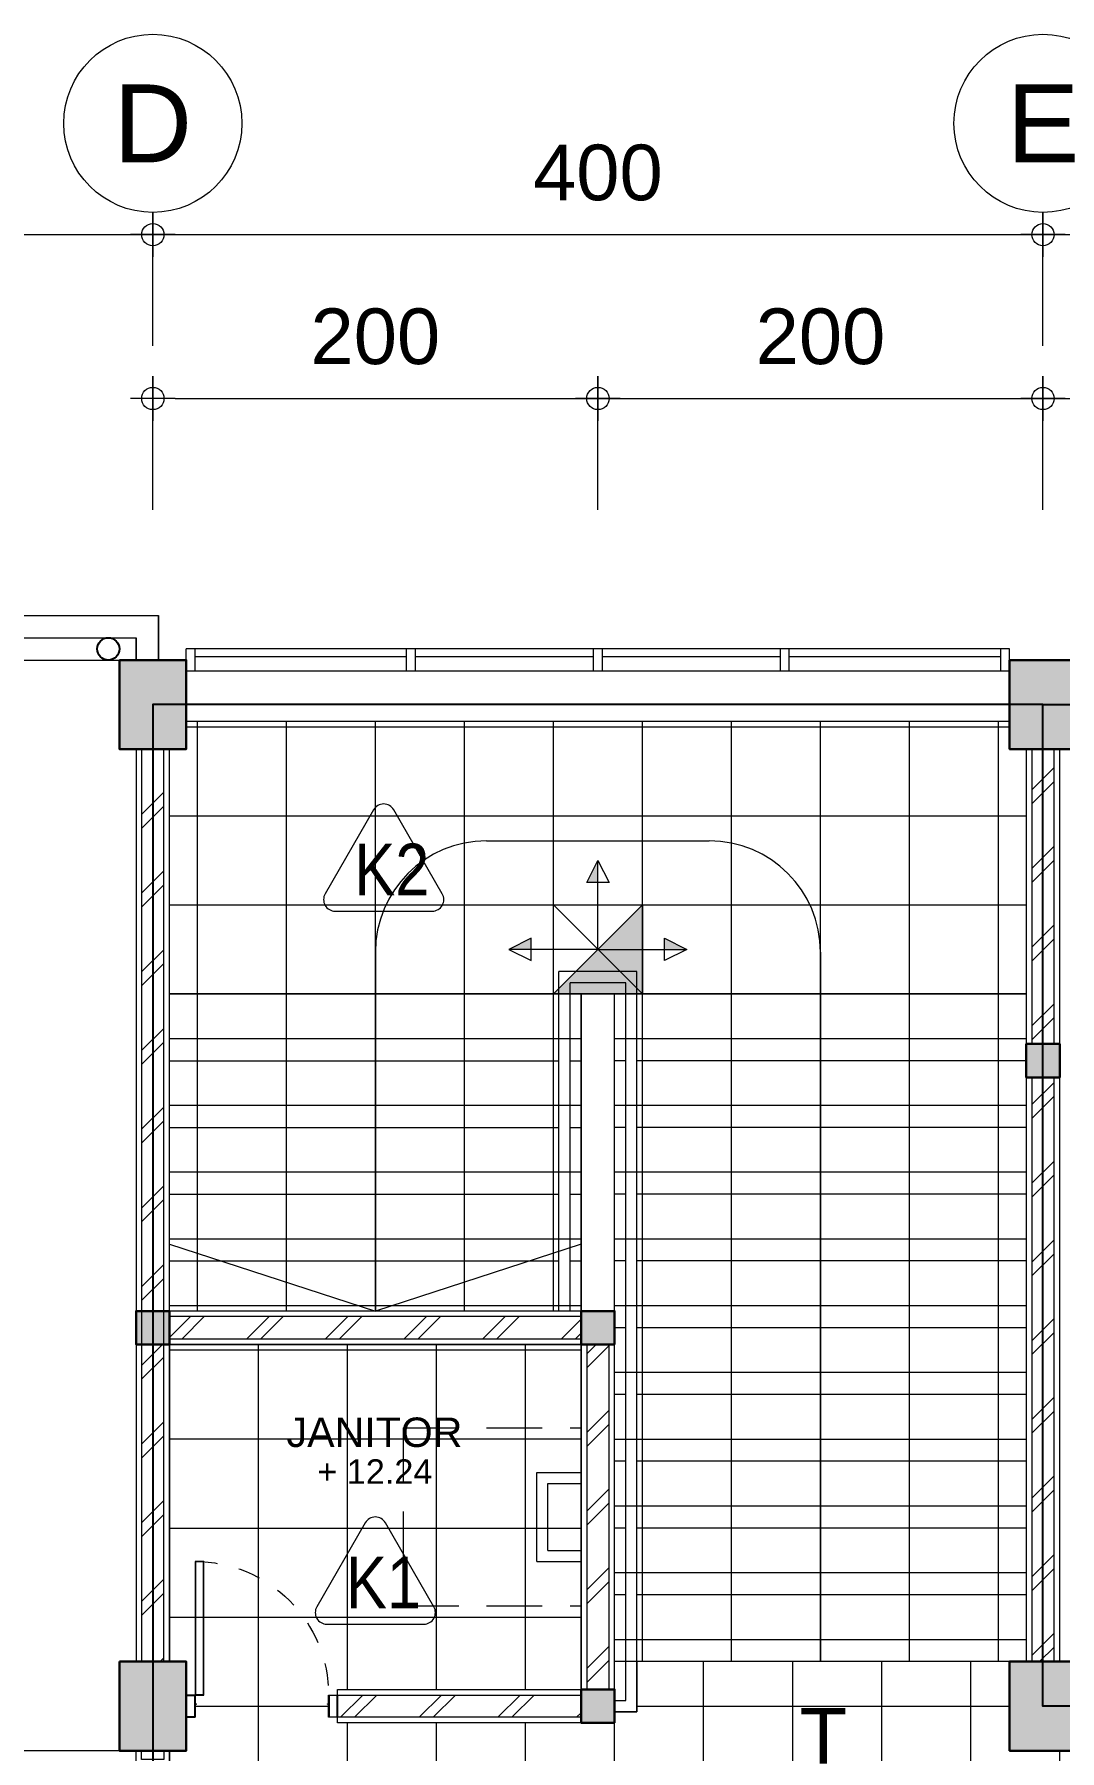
# Model space of a CAD drawing. Header units: millimetres. Extents: x -11 to 1625, y -267 to 180.
# Drawn here: x 1009.94 to 1014.55, y 106.11 to 113.82 of the extents above; entities that cross this region are included whole.
import ezdxf
from ezdxf.enums import TextEntityAlignment as Align

# ---------------------------------------------------------------- set-up
doc = ezdxf.new("R2010")
doc.units = ezdxf.units.MM
doc.linetypes.add('HIDDEN', pattern=[0.375, 0.25, -0.125])
for name, color, linetype, lineweight in [('ars', 11, 'Continuous', 5), ('dinding', 5, 'Continuous', 15), ('keramik', 73, 'Continuous', 5), ('KOLOM', 1, 'Continuous', 30), ('kus', 63, 'Continuous', 15), ('lan', 7, 'Continuous', 15), ('not', 7, 'Continuous', 20), ('SANITAIR', 4, 'Continuous', 5), ('sol kol', 8, 'Continuous', 0), ('START POINT', 8, 'Continuous', 9), ('tem', 5, 'Continuous', 20), ('TEXT KETERANGAN', 7, 'Continuous', 9), ('u', 6, 'Continuous', 20)]:
    doc.layers.add(name, color=color, linetype=linetype, lineweight=lineweight)
doc.styles.add('ISO', font='arial.ttf', dxfattribs={"width": 0.85})
doc.styles.add('S', font='SIMPLEX', dxfattribs={"width": 1.1})
doc.styles.get("Standard").update_dxf_attribs({"font": 'ARIALUNI.TTF'})
doc.dimstyles.new('SK100', dxfattribs={"dimtxt": 0.25, "dimasz": 0.1, "dimexe": 0.1, "dimexo": 0, "dimgap": 0.15, "dimtad": 1, "dimdec": 0, "dimlfac": 100, "dimzin": 12, "dimdsep": 46, "dimtxsty": 'Standard', "dimblk": 'BULAT', "dimcen": 0.1, "dimclrd": 256, "dimclre": 256, "dimclrt": 256, "dimadec": 0, "dimazin": 3, "dimtfac": 1, "dimtdec": 0, "dimtofl": 0, "dimtmove": 0, "dimatfit": 3, "dimldrblk": 'BULAT', "dimfxl": 0, "dimtolj": 1, "dimtzin": 0, "dimlwd": -1, "dimlwe": -1, "dimarcsym": 0})
pattern_1 = [(45, (2, 2.75), (-0.1767767, 0.1767767), []), (45, (2.0625, 2.75), (-0.1767767, 0.1767767), [])]
pattern_2 = [(0, (974.5761, 109.3137), (0, 0.3), [])]

# ---------------------------------------------------------------- blocks, each defined once
blk = doc.blocks.new('BULAT')
for p, q in [((0, -1), (0, 1)), ((-1, 0), (1, 0))]:
    blk.add_line(p, q)
blk.add_circle((0, 0), 0.5)
blk = doc.blocks.new('*D1141')
at = {"layer": 'Defpoints', "color": 0, "ltscale": 0.15}
for p in [(1010.4736, 112.9248), (1007.4736, 112.4248), (1010.4736, 112.4248)]:
    blk.add_point(p, dxfattribs=at)
at = {"layer": 'u', "ltscale": 0.15}
for p, q in [((1007.4736, 112.4248), (1007.4736, 113.0248)), ((1010.4736, 112.4248), (1010.4736, 113.0248)), ((1007.5736, 112.9248), (1010.3736, 112.9248))]:
    blk.add_line(p, q, dxfattribs=at)
at = {"layer": 'u', "ltscale": 0.15, "xscale": 0.1, "yscale": 0.1, "zscale": 0.1, "rotation": 180}
blk.add_blockref('BULAT', (1007.4736, 112.9248), dxfattribs=at)
at = {"layer": 'u', "ltscale": 0.15, "xscale": 0.1, "yscale": 0.1, "zscale": 0.1}
blk.add_blockref('BULAT', (1010.4736, 112.9248), dxfattribs=at)
at = {"layer": 'u', "ltscale": 0.15, "insert": (1008.9736, 113.2025), "char_height": 0.25, "attachment_point": 5}
blk.add_mtext('\\A1;300', dxfattribs=at)
blk = doc.blocks.new('*D1142')
at = {"layer": 'Defpoints', "color": 0, "ltscale": 0.15}
for p in [(1018.4736, 112.9248), (1014.4736, 112.4248), (1018.4736, 112.4248)]:
    blk.add_point(p, dxfattribs=at)
at = {"layer": 'u', "ltscale": 0.15}
for p, q in [((1014.4736, 112.4248), (1014.4736, 113.0248)), ((1018.4736, 112.4248), (1018.4736, 113.0248)), ((1014.5736, 112.9248), (1018.3736, 112.9248))]:
    blk.add_line(p, q, dxfattribs=at)
at = {"layer": 'u', "ltscale": 0.15, "xscale": 0.1, "yscale": 0.1, "zscale": 0.1, "rotation": 180}
blk.add_blockref('BULAT', (1014.4736, 112.9248), dxfattribs=at)
at = {"layer": 'u', "ltscale": 0.15, "xscale": 0.1, "yscale": 0.1, "zscale": 0.1}
blk.add_blockref('BULAT', (1018.4736, 112.9248), dxfattribs=at)
at = {"layer": 'u', "ltscale": 0.15, "insert": (1016.4736, 113.2025), "char_height": 0.25, "attachment_point": 5}
blk.add_mtext('\\A1;400', dxfattribs=at)
blk = doc.blocks.new('*D1144')
at = {"layer": 'Defpoints', "color": 0, "ltscale": 0.15}
for p in [(1014.4736, 112.9248), (1010.4736, 112.4248), (1014.4736, 112.4248)]:
    blk.add_point(p, dxfattribs=at)
at = {"layer": 'u', "ltscale": 0.15}
for p, q in [((1010.4736, 112.4248), (1010.4736, 113.0248)), ((1014.4736, 112.4248), (1014.4736, 113.0248)), ((1010.5736, 112.9248), (1014.3736, 112.9248))]:
    blk.add_line(p, q, dxfattribs=at)
at = {"layer": 'u', "ltscale": 0.15, "xscale": 0.1, "yscale": 0.1, "zscale": 0.1, "rotation": 180}
blk.add_blockref('BULAT', (1010.4736, 112.9248), dxfattribs=at)
at = {"layer": 'u', "ltscale": 0.15, "xscale": 0.1, "yscale": 0.1, "zscale": 0.1}
blk.add_blockref('BULAT', (1014.4736, 112.9248), dxfattribs=at)
at = {"layer": 'u', "ltscale": 0.15, "insert": (1012.4736, 113.2025), "char_height": 0.25, "attachment_point": 5}
blk.add_mtext('\\A1;400', dxfattribs=at)
blk = doc.blocks.new('NAV')
blk.add_circle((0, -0.4), 0.4)
at = {"style": 'S', "width": 0.75, "flags": 4}
blk.add_attdef('AV', text='', height=0.3, dxfattribs=at).set_placement((0, -0.4), align=Align.MIDDLE)
blk = doc.blocks.new('*D1168')
at = {"layer": 'Defpoints', "color": 0, "ltscale": 0.15}
for p in [(1015.4736, 112.1887), (1014.4736, 111.6887), (1015.4736, 111.6887)]:
    blk.add_point(p, dxfattribs=at)
at = {"layer": 'u', "ltscale": 0.15}
for p, q in [((1014.4736, 111.6887), (1014.4736, 112.2887)), ((1015.4736, 111.6887), (1015.4736, 112.2887)), ((1014.5736, 112.1887), (1015.3736, 112.1887))]:
    blk.add_line(p, q, dxfattribs=at)
at = {"layer": 'u', "ltscale": 0.15, "xscale": 0.1, "yscale": 0.1, "zscale": 0.1, "rotation": 180}
blk.add_blockref('BULAT', (1014.4736, 112.1887), dxfattribs=at)
at = {"layer": 'u', "ltscale": 0.15, "xscale": 0.1, "yscale": 0.1, "zscale": 0.1}
blk.add_blockref('BULAT', (1015.4736, 112.1887), dxfattribs=at)
at = {"layer": 'u', "ltscale": 0.15, "insert": (1014.9736, 112.4664), "char_height": 0.25, "attachment_point": 5}
blk.add_mtext('\\A1;100', dxfattribs=at)
blk = doc.blocks.new('*D1180')
at = {"layer": 'Defpoints', "color": 0, "ltscale": 0.15}
for p in [(1014.4736, 112.1887), (1012.4736, 111.6887), (1014.4736, 111.6887)]:
    blk.add_point(p, dxfattribs=at)
at = {"layer": 'u', "ltscale": 0.15}
for p, q in [((1012.4736, 111.6887), (1012.4736, 112.2887)), ((1014.4736, 111.6887), (1014.4736, 112.2887)), ((1012.5736, 112.1887), (1014.3736, 112.1887))]:
    blk.add_line(p, q, dxfattribs=at)
at = {"layer": 'u', "ltscale": 0.15, "xscale": 0.1, "yscale": 0.1, "zscale": 0.1, "rotation": 180}
blk.add_blockref('BULAT', (1012.4736, 112.1887), dxfattribs=at)
at = {"layer": 'u', "ltscale": 0.15, "xscale": 0.1, "yscale": 0.1, "zscale": 0.1}
blk.add_blockref('BULAT', (1014.4736, 112.1887), dxfattribs=at)
at = {"layer": 'u', "ltscale": 0.15, "insert": (1013.4736, 112.4664), "char_height": 0.25, "attachment_point": 5}
blk.add_mtext('\\A1;200', dxfattribs=at)
blk = doc.blocks.new('*D1181')
at = {"layer": 'Defpoints', "color": 0, "ltscale": 0.15}
for p in [(1012.4736, 112.1887), (1010.4736, 111.6887), (1012.4736, 111.6887)]:
    blk.add_point(p, dxfattribs=at)
at = {"layer": 'u', "ltscale": 0.15}
for p, q in [((1010.4736, 111.6887), (1010.4736, 112.2887)), ((1012.4736, 111.6887), (1012.4736, 112.2887)), ((1010.5736, 112.1887), (1012.3736, 112.1887))]:
    blk.add_line(p, q, dxfattribs=at)
at = {"layer": 'u', "ltscale": 0.15, "xscale": 0.1, "yscale": 0.1, "zscale": 0.1, "rotation": 180}
blk.add_blockref('BULAT', (1010.4736, 112.1887), dxfattribs=at)
at = {"layer": 'u', "ltscale": 0.15, "xscale": 0.1, "yscale": 0.1, "zscale": 0.1}
blk.add_blockref('BULAT', (1012.4736, 112.1887), dxfattribs=at)
at = {"layer": 'u', "ltscale": 0.15, "insert": (1011.4736, 112.4664), "char_height": 0.25, "attachment_point": 5}
blk.add_mtext('\\A1;200', dxfattribs=at)
blk = doc.blocks.new('K1')
at = {"layer": 'KOLOM'}
blk.add_lwpolyline([(0.2, 0.15), (-0.2, 0.15), (-0.2, -0.15), (0.2, -0.15), (0.2, 0.15)], dxfattribs=at)
blk = doc.blocks.new('KP')
at = {"layer": 'KOLOM'}
blk.add_lwpolyline([(0.075, -0.075), (-0.075, -0.075), (-0.075, 0.075), (0.075, 0.075), (0.075, -0.075)], dxfattribs=at)
blk = doc.blocks.new('P 60')
at = {"linetype": 'HIDDEN', "ltscale": 0.3}
blk.add_lwpolyline([(-0.64, 0.1, -0.414214), (-0.04, 0.7, -1.303225)], format="xyb", dxfattribs=at)
for points in [[(-0.04, 0.7), (-0.04, 0.1), (-0.08, 0.1), (-0.08, 0.7)], [(-0.042, 0.698), (-0.042, 0.102), (-0.078, 0.102), (-0.078, 0.698)], [(-0.6351, 0.06), (-0.64, 0.06), (-0.64, 0.0615), (-0.64, 0.1), (-0.68, 0.1), (-0.68, 0), (-0.64, 0), (-0.64, 0.0565), (-0.6351, 0.0583)], [(-0.642, 0.002), (-0.678, 0.002), (-0.678, 0.098), (-0.642, 0.098)], [(-0.0449, 0.06), (-0.04, 0.06), (-0.04, 0.0615), (-0.04, 0.1), (0, 0.1), (0, 0), (-0.04, 0), (-0.04, 0.0565), (-0.0449, 0.0583)], [(-0.038, 0.002), (-0.002, 0.002), (-0.002, 0.098), (-0.038, 0.098)]]:
    blk.add_lwpolyline(points, close=True)
blk = doc.blocks.new('D4')
at = {"layer": 'ars'}
h = blk.add_hatch(dxfattribs=at)
h.set_pattern_fill('TEMBOK', color=256, scale=0.25)
h.set_pattern_definition(pattern_1)
h.paths.add_polyline_path([(-1.95, 9.65), (-1.95, 13.75), (-2.05, 13.75), (-2.05, 9.65)])
h = blk.add_hatch(dxfattribs=at)
h.set_pattern_fill('TEMBOK', color=256, scale=0.25)
h.set_pattern_definition(pattern_1)
h.paths.add_polyline_path([(2.05, 12.425), (2.05, 13.75), (1.95, 13.75), (1.95, 12.425)])
h = blk.add_hatch(dxfattribs=at)
h.set_pattern_fill('TEMBOK', color=256, scale=0.25)
h.set_pattern_definition(pattern_1)
h.paths.add_polyline_path([(1.95, 12.275), (1.95, 9.65), (2.05, 9.65), (2.05, 12.275)])
h = blk.add_hatch(dxfattribs=at)
h.set_pattern_fill('TEMBOK', color=256, scale=0.25)
h.set_pattern_definition(pattern_1)
h.paths.add_polyline_path([(-0.075, 11.2), (-1.925, 11.2), (-1.925, 11.1), (-0.075, 11.1)])
h = blk.add_hatch(dxfattribs=at)
h.set_pattern_fill('TEMBOK', color=256, scale=0.25)
h.set_pattern_definition([(45, (1.825, 2.75), (-0.176777, 0.176777), []), (45, (1.8875, 2.75), (-0.176777, 0.176777), [])])
h.paths.add_polyline_path([(0.05, 9.525), (0.05, 11.075), (-0.05, 11.075), (-0.05, 9.525)])
h = blk.add_hatch(dxfattribs=at)
h.set_pattern_fill('TEMBOK', color=256, scale=0.25)
h.set_pattern_definition(pattern_1)
h.paths.add_polyline_path([(-0.075, 9.4), (-1.17, 9.4), (-1.17, 9.5), (-0.075, 9.5)])
at = {"layer": 'sol kol'}
for points in [[(-2.15, 14.15), (-2.15, 13.75), (-1.85, 13.75), (-1.85, 14.15)], [(1.85, 14.15), (1.85, 13.75), (2.15, 13.75), (2.15, 14.15)], [(1.925, 12.425), (2.075, 12.425), (2.075, 12.275), (1.925, 12.275)], [(-1.925, 11.075), (-2.075, 11.075), (-2.075, 11.225), (-1.925, 11.225)], [(0.075, 11.075), (-0.075, 11.075), (-0.075, 11.225), (0.075, 11.225)], [(-2.15, 9.65), (-2.15, 9.25), (-1.85, 9.25), (-1.85, 9.65)], [(1.85, 9.65), (1.85, 9.25), (2.15, 9.25), (2.15, 9.65)], [(0.075, 9.375), (-0.075, 9.375), (-0.075, 9.525), (0.075, 9.525)]]:
    blk.add_hatch(color=256, dxfattribs=at).paths.add_polyline_path(points)
blk.add_circle((-2.2, 14.2), 0.05)
blk.add_circle((-2.2, 14.2), 0.05)
at = {"layer": 'ars'}
for p, q in [((0.175, 12.75), (-0.175, 12.75)), ((-0.175, 11.225), (-0.175, 12.75)), ((0.175, 9.425), (0.175, 12.75)), ((0.125, 12.7), (-0.125, 12.7)), ((-0.125, 11.225), (-0.125, 12.7)), ((0.125, 9.475), (0.125, 12.7)), ((0.075, 9.475), (0.125, 9.475)), ((0.075, 9.425), (0.175, 9.425))]:
    blk.add_line(p, q, dxfattribs=at)
for points in [[(-1.95, 9.65), (-1.95, 13.75), (-2.05, 13.75), (-2.05, 9.65)], [(2.05, 12.425), (2.05, 13.75), (1.95, 13.75), (1.95, 12.425)], [(1.95, 12.275), (1.95, 9.65), (2.05, 9.65), (2.05, 12.275)], [(-0.075, 11.2), (-1.925, 11.2), (-1.925, 11.1), (-0.075, 11.1)], [(0.05, 9.525), (0.05, 11.075), (-0.05, 11.075), (-0.05, 9.525)], [(-0.075, 9.4), (-1.17, 9.4), (-1.17, 9.5), (-0.075, 9.5)]]:
    blk.add_lwpolyline(points, close=True, dxfattribs=at)
at = {"layer": 'Defpoints'}
blk.add_lwpolyline([(2, 9.45), (2, 13.95), (-2, 13.95), (-2, 7.45), (9, 7.45), (9, 9.45), (2, 9.45)], dxfattribs=at)
blk.add_lwpolyline([(2, 13.95), (6, 13.95), (6, 9.45), (2, 9.45)], close=True, dxfattribs=at)
at = {"layer": 'dinding'}
for p, q in [((-11.4, 14.35), (-1.975, 14.35)), ((-1.975, 14.35), (-1.975, 14.15)), ((-1.975, 14.15), (-1.975, 14.35)), ((-11.3, 14.25), (-2.075, 14.25)), ((-2.075, 14.25), (-2.075, 14.15)), ((-2.075, 14.15), (-2.075, 14.25))]:
    blk.add_line(p, q, dxfattribs=at)
for points in [[(-1.925, 9.65), (-1.925, 13.75), (-2.075, 13.75), (-2.075, 9.65)], [(2.075, 12.425), (2.075, 13.75), (1.925, 13.75), (1.925, 12.425)], [(1.925, 12.275), (1.925, 9.65), (2.075, 9.65), (2.075, 12.275)], [(-0.075, 11.225), (-1.925, 11.225), (-1.925, 11.075), (-0.075, 11.075)], [(0.075, 9.525), (0.075, 11.075), (-0.075, 11.075), (-0.075, 9.525)], [(-0.075, 9.375), (-1.17, 9.375), (-1.17, 9.525), (-0.075, 9.525)]]:
    blk.add_lwpolyline(points, close=True, dxfattribs=at)
at = {"layer": 'kus'}
for p, q in [((1.85, 14.2), (-1.85, 14.2)), ((-1.85, 14.1), (-1.85, 14.2)), ((-1.81, 14.1), (-1.81, 14.2)), ((-0.86, 14.1), (-0.86, 14.2)), ((-0.82, 14.1), (-0.82, 14.2)), ((-0.02, 14.1), (-0.02, 14.2)), ((0.02, 14.1), (0.02, 14.2)), ((0.82, 14.1), (0.82, 14.2)), ((0.86, 14.1), (0.86, 14.2)), ((1.81, 14.1), (1.81, 14.2)), ((1.85, 14.1), (1.85, 14.2)), ((-0.86, 14.165), (-1.81, 14.165)), ((-0.02, 14.165), (-0.82, 14.165)), ((0.82, 14.165), (0.02, 14.165)), ((1.81, 14.165), (0.86, 14.165)), ((1.85, 14.1), (-1.85, 14.1))]:
    blk.add_line(p, q, dxfattribs=at)
blk.add_lwpolyline([(-2.05, 9.21), (-2.05, 9.25), (-1.95, 9.25), (-1.95, 9.21)], close=True, dxfattribs=at)
at = {"layer": 'lan'}
for p, q in [((-1.85, 13.875), (1.85, 13.875)), ((-0.5, 13.3375), (0.5, 13.3375)), ((-1, 12.8375), (-1, 11.225)), ((1, 12.8375), (1, 9.65)), ((-1.925, 12.65), (-0.175, 12.65)), ((-0.125, 12.65), (-0.075, 12.65)), ((0.075, 12.65), (-0.075, 12.65)), ((-0.075, 11.225), (-0.075, 12.65)), ((0.125, 12.65), (0.075, 12.65)), ((0.075, 11.225), (0.075, 12.65)), ((1.925, 12.65), (0.175, 12.65)), ((-1.925, 12.35), (-0.175, 12.35)), ((-0.125, 12.35), (-0.075, 12.35)), ((0.125, 12.35), (0.075, 12.35)), ((1.925, 12.35), (0.175, 12.35)), ((-1.925, 12.05), (-0.175, 12.05)), ((-0.125, 12.05), (-0.075, 12.05)), ((0.125, 12.05), (0.075, 12.05)), ((1.925, 12.05), (0.175, 12.05)), ((-1.925, 11.75), (-0.175, 11.75)), ((-0.125, 11.75), (-0.075, 11.75)), ((0.125, 11.75), (0.075, 11.75)), ((1.925, 11.75), (0.175, 11.75)), ((-1.925, 11.525), (-1, 11.225)), ((-0.075, 11.525), (-1, 11.225)), ((-1.925, 11.45), (-0.175, 11.45)), ((-0.125, 11.45), (-0.075, 11.45)), ((0.125, 11.45), (0.075, 11.45)), ((1.925, 11.45), (0.175, 11.45)), ((0.125, 11.15), (0.075, 11.15)), ((1.925, 11.15), (0.175, 11.15)), ((0.125, 10.85), (0.075, 10.85)), ((1.925, 10.85), (0.175, 10.85)), ((-0.275, 10.1), (-0.275, 10.5)), ((-0.275, 10.5), (-0.075, 10.5)), ((0.125, 10.55), (0.075, 10.55)), ((1.925, 10.55), (0.175, 10.55)), ((-0.225, 10.15), (-0.225, 10.45)), ((-0.225, 10.45), (-0.075, 10.45)), ((0.125, 10.25), (0.075, 10.25)), ((1.925, 10.25), (0.175, 10.25)), ((-0.225, 10.15), (-0.075, 10.15)), ((-0.275, 10.1), (-0.075, 10.1)), ((0.125, 9.95), (0.075, 9.95)), ((1.925, 9.95), (0.175, 9.95)), ((0.125, 9.65), (0.075, 9.65)), ((1.85, 9.65), (0.175, 9.65)), ((-2.15, 9.25), (-2.875, 9.25))]:
    blk.add_line(p, q, dxfattribs=at)
at = {"layer": 'lan', "linetype": 'HIDDEN'}
for p, q in [((-0.875, 10.7), (-0.075, 10.7)), ((-0.875, 10.7), (-0.875, 9.9)), ((-0.875, 9.9), (-0.075, 9.9))]:
    blk.add_line(p, q, dxfattribs=at)
at = {"layer": 'lan'}
blk.add_lwpolyline([(-2.075, 7.65), (-2.075, 9.25), (-1.925, 9.25), (-1.925, 7.65)], close=True, dxfattribs=at)
for centre, start, end in [((-0.5, 12.8375), 90, 180), ((0.5, 12.8375), 0, 90)]:
    blk.add_arc(centre, 0.5, start, end, dxfattribs=at)
at = {"layer": 'SANITAIR'}
blk.add_line((-11.2, 14.15), (-2.15, 14.15), dxfattribs=at)
at = {"layer": 'tem'}
blk.add_line((-0.075, 10.7), (-0.075, 9.9), dxfattribs=at)
at = {"layer": 'KOLOM'}
for name, p, rotation in [('K1', (-2, 13.95), 90), ('K1', (2, 13.95), 90), ('KP', (2, 12.35), 180), ('K1', (-2, 9.45), 90), ('K1', (2, 9.45), 90)]:
    blk.add_blockref(name, p, dxfattribs=dict(at, rotation=rotation))
for p in [(-2, 11.15), (0, 11.15), (0, 9.45)]:
    blk.add_blockref('KP', p, dxfattribs=at)
at = {"layer": 'kus', "xscale": -1}
blk.add_blockref('P 60', (-1.85, 9.4), dxfattribs=at)
blk = doc.blocks.new('STARTGO')
at = {"layer": 'START POINT'}
for points in [[(282.6751, 121.4555), (282.7251, 121.4555), (282.7251, 121.5555)], [(282.4251, 121.2055), (282.4251, 121.1555), (282.3251, 121.1555)], [(283.0251, 121.2055), (283.0251, 121.1555), (283.1251, 121.1555)]]:
    blk.add_hatch(color=256, dxfattribs=at).paths.add_polyline_path(points)
h = blk.add_hatch(color=256, dxfattribs=at)
h.paths.add_polyline_path([(282.9251, 120.9555), (282.7251, 121.1555), (282.5251, 120.9555)])
h.paths.add_polyline_path([(282.9251, 121.3555), (282.7251, 121.1555), (282.9251, 120.9555)])
for p, q in [((282.7251, 121.1555), (282.7251, 121.5555)), ((282.9251, 120.9555), (282.5251, 121.3555)), ((282.5251, 120.9555), (282.9251, 121.3555)), ((282.7251, 121.1555), (282.3251, 121.1555)), ((282.7251, 121.1555), (283.1251, 121.1555))]:
    blk.add_line(p, q, dxfattribs=at)
for points in [[(282.7751, 121.4555), (282.6751, 121.4555), (282.7251, 121.5555), (282.7751, 121.4555)], [(282.4251, 121.1055), (282.4251, 121.2055), (282.3251, 121.1555), (282.4251, 121.1055)], [(283.0251, 121.1055), (283.0251, 121.2055), (283.1251, 121.1555), (283.0251, 121.1055)]]:
    blk.add_lwpolyline(points, dxfattribs=at)
blk.add_lwpolyline([(282.9251, 120.9555), (282.5251, 120.9555), (282.5251, 121.3555), (282.9251, 121.3555)], close=True, dxfattribs=at)
blk = doc.blocks.new('NOTASI RUANG')
at = {"layer": 'not'}
for height, p in [(0.26, (-0.011, 0.3)), (0.175, (-0.009, -0.017))]:
    blk.add_attdef('RUANG', text='', height=height, dxfattribs=at).set_placement(p, align=Align.MIDDLE_CENTER)
blk = doc.blocks.new('KR1')
at = {"layer": 'TEXT KETERANGAN', "color": 2}
blk.add_lwpolyline([(-0.087, 0.873), (-0.504, 0.15, 0.57735), (-0.418, 0), (0.418, 0, 0.57735), (0.504, 0.15), (0.087, 0.873, 0.57735)], format="xyb", close=True, dxfattribs=at)
at = {"layer": 'TEXT KETERANGAN', "color": 6, "style": 'ISO', "width": 0.85}
blk.add_text('K1', height=0.444, dxfattribs=at).set_placement((-0.252, 0.137))
blk = doc.blocks.new('KR2')
at = {"layer": 'TEXT KETERANGAN', "color": 2}
blk.add_lwpolyline([(-0.087, 0.873), (-0.504, 0.15, 0.57735), (-0.418, 0), (0.418, 0, 0.57735), (0.504, 0.15), (0.087, 0.873, 0.57735)], format="xyb", close=True, dxfattribs=at)
at = {"layer": 'TEXT KETERANGAN', "color": 6, "style": 'ISO', "width": 0.85}
blk.add_text('K2', height=0.444, dxfattribs=at).set_placement((-0.252, 0.137))

msp = doc.modelspace()

# ---------------------------------------------------------------- hatches: boundary and pattern name
at = {"layer": 'keramik'}
h = msp.add_hatch(dxfattribs=at)
h.set_pattern_fill('_USER', color=256, scale=0.4, style=0, double=1, pattern_type=0)
h.set_pattern_definition([(0, (1010.94856, 105.1137), (0, 0.4), []), (90, (1010.94856, 105.1137), (-0.4, 2e-17), [])])
h.paths.add_polyline_path([(1010.6235618, 106.1136919), (1010.5485618, 106.1136919), (1010.5485618, 104.5136919), (1010.6235618, 104.5136919), (1010.6235618, 104.3636919), (1010.6635618, 104.3636919), (1010.6635618, 104.307198), (1010.6684501, 104.3054392), (1010.6684501, 104.3036919), (1010.6635618, 104.3036919), (1010.6635618, 104.2636919), (1010.6235618, 104.2636919), (1010.6235618, 104.1136919), (1010.5485618, 104.1136919), (1010.5485618, 100.0136919), (1010.6235618, 100.0136919), (1010.6235618, 99.8886919), (1014.3235618, 99.8886919), (1014.3235618, 100.0136919), (1014.6235618, 100.0136919), (1014.6235618, 99.8886919), (1016.4235618, 99.8886919), (1016.4235618, 103.8636919), (1014.9235618, 103.8636919), (1014.9235618, 104.2636919), (1014.6235618, 104.2636919), (1014.6235618, 104.1136919), (1014.3235618, 104.1136919), (1014.3235618, 104.2636919), (1011.3635618, 104.2636919), (1011.3635618, 104.3036919), (1011.3586735, 104.3036919), (1011.3586735, 104.3054392), (1011.3635618, 104.307198), (1011.3635618, 104.3636919), (1014.3235618, 104.3636919), (1014.3235618, 104.5136919), (1014.6235618, 104.5136919), (1014.6235618, 104.3636919), (1018.3235618, 104.3636919), (1018.3235618, 104.5136919), (1018.6235618, 104.5136919), (1018.6235618, 104.3636919), (1018.6635618, 104.3636919), (1018.6635618, 104.307198), (1018.6684501, 104.3054392), (1018.6684501, 104.3036919), (1018.6635618, 104.3036919), (1018.6635618, 104.2636919), (1018.6235618, 104.2636919), (1018.6235618, 104.1136919), (1018.3235618, 104.1136919), (1018.3235618, 104.2636919), (1016.5235618, 104.2636919), (1016.5235618, 99.8886919), (1018.3235618, 99.8886919), (1018.3235618, 100.0136919), (1018.6235618, 100.0136919), (1018.6235618, 99.8886919), (1021.3235618, 99.8886919), (1021.3235618, 100.0136919), (1021.4235618, 100.0136919), (1021.4235618, 104.1136919), (1021.3235618, 104.1136919), (1021.3235618, 104.2636919), (1019.3635618, 104.2636919), (1019.3635618, 104.3036919), (1019.3586735, 104.3036919), (1019.3586735, 104.3054392), (1019.3635618, 104.307198), (1019.3635618, 104.3636919), (1021.3235618, 104.3636919), (1021.3235618, 104.5136919), (1021.4235618, 104.5136919), (1021.4235618, 105.3736919), (1021.4800558, 105.3736919), (1021.4818146, 105.3785802), (1021.4835618, 105.3785802), (1021.4835618, 105.3736919), (1021.5235618, 105.3736919), (1021.5235618, 104.5136919), (1021.6235618, 104.5136919), (1021.6235618, 104.1136919), (1021.5235618, 104.1136919), (1021.5235618, 100.0136918), (1021.6235618, 100.0136918), (1021.6235618, 99.8886919), (1024.3235618, 99.8886919), (1024.3235618, 100.0136919), (1024.3985618, 100.0136919), (1024.3985618, 104.1136919), (1024.3235618, 104.1136919), (1024.3235618, 104.5136919), (1024.3985618, 104.5136919), (1024.3985618, 106.1136919), (1024.3235618, 106.1136919), (1024.3235618, 106.5136919), (1024.3985618, 106.5136919), (1024.3985618, 110.6136919), (1024.3235618, 110.6136919), (1024.3235618, 110.7386919), (1021.6235618, 110.7386919), (1021.6235618, 110.6136919), (1021.5235618, 110.6136919), (1021.5235618, 106.5136918), (1021.6235618, 106.5136918), (1021.6235618, 106.1136919), (1021.5235618, 106.1136919), (1021.5235618, 106.0736919), (1021.4835618, 106.0736919), (1021.4835618, 106.0688036), (1021.4818146, 106.0688036), (1021.4800558, 106.0736919), (1021.4235618, 106.0736919), (1021.4235618, 106.1136919), (1021.3235618, 106.1136919), (1021.3235618, 106.2636919), (1019.3635618, 106.2636919), (1019.3635618, 106.3201859), (1019.3586735, 106.3219447), (1019.3586735, 106.3236919), (1019.3635618, 106.3236919), (1019.3635618, 106.3636919), (1021.3235618, 106.3636919), (1021.3235618, 106.5136919), (1021.4235618, 106.5136919), (1021.4235618, 108.6636919), (1019.4035618, 108.6636919), (1019.4035618, 108.7636919), (1021.4235618, 108.7636919), (1021.4235618, 110.6136919), (1021.3235618, 110.6136919), (1021.3235618, 110.7386919), (1018.6235618, 110.7386919), (1018.6235618, 110.6136919), (1018.5485618, 110.6136919), (1018.5485618, 106.5136919), (1018.6235618, 106.5136919), (1018.6235618, 106.3636919), (1018.6635618, 106.3636919), (1018.6635618, 106.3236919), (1018.6684501, 106.3236919), (1018.6684501, 106.3219447), (1018.6635618, 106.3201859), (1018.6635618, 106.2636919), (1018.6235618, 106.2636919), (1018.6235618, 106.1136919), (1018.3235618, 106.1136919), (1018.3235618, 106.2386919), (1017.9285618, 106.2386919), (1017.9285618, 106.2636919), (1017.8885618, 106.2636919), (1017.8885618, 106.3201859), (1017.8836735, 106.3219447), (1017.8836735, 106.3236919), (1017.8885618, 106.3236919), (1017.8885618, 106.3636919), (1017.9285618, 106.3636919), (1017.9285618, 106.3886919), (1017.1485618, 106.3886919), (1017.1485618, 106.3636919), (1017.1885618, 106.3636919), (1017.1885618, 106.3236919), (1017.1934501, 106.3236919), (1017.1934501, 106.3219447), (1017.1885618, 106.3201859), (1017.1885618, 106.2636919), (1017.1485618, 106.2636919), (1017.1485618, 106.2386919), (1015.9985618, 106.2386919), (1015.9985618, 106.2636919), (1015.9585618, 106.2636919), (1015.9585618, 106.3201859), (1015.9536735, 106.3219447), (1015.9536735, 106.3236919), (1015.9585618, 106.3236919), (1015.9585618, 106.3636919), (1015.9985618, 106.3636919), (1015.9985618, 106.3886919), (1015.2185618, 106.3886919), (1015.2185618, 106.3636919), (1015.2585618, 106.3636919), (1015.2585618, 106.3236919), (1015.2634501, 106.3236919), (1015.2634501, 106.3219447), (1015.2585618, 106.3201859), (1015.2585618, 106.2636919), (1015.2185618, 106.2636919), (1015.2185618, 106.2386919), (1014.6235618, 106.2386919), (1014.6235618, 106.1136919), (1014.3235618, 106.1136919), (1014.3235618, 106.5136919), (1012.6485618, 106.5136919), (1012.6485618, 106.2886919), (1012.5485618, 106.2886919), (1012.5485618, 106.2386919), (1011.3035618, 106.2386919), (1011.3035618, 106.2636919), (1011.2635618, 106.2636919), (1011.2635618, 106.3201859), (1011.2586735, 106.3219447), (1011.2586735, 106.3236919), (1011.2635618, 106.3236919), (1011.2635618, 106.3636919), (1011.3035618, 106.3636919), (1011.3035618, 106.3886919), (1012.3985618, 106.3886919), (1012.3985618, 107.9386919), (1010.5485618, 107.9386919), (1010.5485618, 106.5136919), (1010.6235618, 106.5136919), (1010.6235618, 106.3636919), (1010.6635618, 106.3636919), (1010.6635618, 106.3236919), (1010.6684501, 106.3236919), (1010.6684501, 106.3219447), (1010.6635618, 106.3201859), (1010.6635618, 106.2636919), (1010.6235618, 106.2636919)])
h = msp.add_hatch(dxfattribs=at)
h.set_pattern_fill('_USER', color=256, scale=0.4, style=0, double=1, pattern_type=0)
h.set_pattern_definition([(0, (1012.67356, 109.5137), (0, 0.4), []), (90, (1012.67356, 109.5137), (-0.4, 2e-17), [])])
h.paths.add_polyline_path([(1010.5485618, 109.5136919), (1010.5485618, 110.6136919), (1010.6235618, 110.6136919), (1010.6235618, 110.7386919), (1014.3235618, 110.7386919), (1014.3235618, 110.6136919), (1014.3985618, 110.6136919), (1014.3985618, 109.5136919)])
h = msp.add_hatch(dxfattribs=at)
h.set_pattern_fill('_USER', color=2, scale=0.4, angle=90, style=0, pattern_type=0)
h.set_pattern_definition([(90, (1012.27356, 109.5137), (-0.4, 2e-17), [])])
h.paths.add_polyline_path([(1010.5485618, 109.5136919), (1012.3985618, 109.5136919), (1012.3985618, 108.0886919), (1010.5485618, 108.0886919)])
h = msp.add_hatch(dxfattribs=at)
h.set_pattern_fill('_USER', color=2, scale=0.3, style=0, pattern_type=0)
h.set_pattern_definition(pattern_2)
h.paths.add_polyline_path([(1010.5485618, 109.5136919), (1012.3985618, 109.5136919), (1012.3985618, 108.0886919), (1010.5485618, 108.0886919)])
h = msp.add_hatch(dxfattribs=at)
h.set_pattern_fill('_USER', color=2, scale=0.4, angle=90, style=0, pattern_type=0)
h.set_pattern_definition([(90, (1012.67356, 109.5137), (-0.4, 2e-17), [])])
h.paths.add_polyline_path([(1012.5485618, 109.5136919), (1014.3985618, 109.5136919), (1014.3985618, 106.5136919), (1012.5485618, 106.5136919)])
h = msp.add_hatch(dxfattribs=at)
h.set_pattern_fill('_USER', color=2, scale=0.3, style=0, pattern_type=0)
h.set_pattern_definition(pattern_2)
h.paths.add_polyline_path([(1012.5485618, 109.5136919), (1014.3985618, 109.5136919), (1014.3985618, 106.5136919), (1012.5485618, 106.5136919)])

# ---------------------------------------------------------------- linework, layer by layer
for points in [[(1010.5485618, 109.5136919), (1010.5485618, 110.6136919), (1010.6235618, 110.6136919), (1010.6235618, 110.7386919), (1014.3235618, 110.7386919), (1014.3235618, 110.6136919), (1014.3985618, 110.6136919), (1014.3985618, 109.5136919), (1010.5485618, 109.5136919)], [(1014.6235618, 106.1136919), (1014.3235618, 106.1136919), (1014.3235618, 106.5136919), (1012.6485618, 106.5136919), (1012.6485618, 106.2886919), (1012.5485618, 106.2886919), (1012.5485618, 106.2386919), (1011.3035618, 106.2386919), (1011.3035618, 106.2636919), (1011.2635618, 106.2636919), (1011.2635618, 106.3201859), (1011.2586735, 106.3219447), (1011.2586735, 106.3236919), (1011.2635618, 106.3236919), (1011.2635618, 106.3636919), (1011.3035618, 106.3636919), (1011.3035618, 106.3886919), (1012.3985618, 106.3886919), (1012.3985618, 107.9386919), (1010.5485618, 107.9386919), (1010.5485618, 106.5136919), (1010.6235618, 106.5136919), (1010.6235618, 106.3636919), (1010.6635618, 106.3636919), (1010.6635618, 106.3236919), (1010.6684501, 106.3236919), (1010.6684501, 106.3219447), (1010.6635618, 106.3201859), (1010.6635618, 106.2636919), (1010.6235618, 106.2636919), (1010.6235618, 106.1136919)], [(1010.6235618, 106.1136919), (1010.5485618, 106.1136919), (1010.5485618, 104.5136919)]]:
    msp.add_lwpolyline(points, dxfattribs=at)
for points in [[(1010.5485618, 109.5136919), (1012.3985618, 109.5136919), (1012.3985618, 108.0886919), (1010.5485618, 108.0886919)], [(1012.5485618, 109.5136919), (1014.3985618, 109.5136919), (1014.3985618, 106.5136919), (1012.5485618, 106.5136919)]]:
    msp.add_lwpolyline(points, close=True, dxfattribs=at)

# ---------------------------------------------------------------- block references
msp.add_blockref('D4', (1012.4735618, 96.8636919))
ref = msp.add_blockref('NOTASI RUANG', (1011.4761726, 107.3772308), dxfattribs=dict(xscale=0.5572442899154866, yscale=0.5572442899154866, zscale=0.5572442899154866))
ref.add_attrib('RUANG', '+ 12.24', dxfattribs={"layer": 'not', "height": 0.1101454}).set_placement((1011.4713421, 107.3676129), align=Align.MIDDLE_CENTER)
ref.add_attrib('RUANG', 'JANITOR', dxfattribs={"layer": 'not', "height": 0.13217448}).set_placement((1011.4699465, 107.5442857), align=Align.MIDDLE_CENTER)
at = {"layer": 'lan'}
msp.add_blockref('STARTGO', (729.7484143, -11.4418138), dxfattribs=at)
at = {"layer": 'not'}
ref = msp.add_blockref('NAV', (1010.4735618, 113.824799), dxfattribs=at)
ref.add_attrib('AV', 'D', dxfattribs={"layer": '0', "height": 0.35, "flags": 4}).set_placement((1010.4735618, 113.424799), align=Align.MIDDLE)
ref = msp.add_blockref('NAV', (1014.4735618, 113.824799), dxfattribs=at)
ref.add_attrib('AV', 'E', dxfattribs={"layer": '0', "height": 0.35, "flags": 4}).set_placement((1014.4735618, 113.424799), align=Align.MIDDLE)
at = {"layer": 'TEXT KETERANGAN', "xscale": 0.5216893565576599, "yscale": 0.5216893565576599, "zscale": 0.52168935655764}
for name, p in [('KR2', (1011.5110618, 109.8853836)), ('KR1', (1011.4735618, 106.6820753))]:
    msp.add_blockref(name, p, dxfattribs=at)

# ---------------------------------------------------------------- texts
at = {"layer": 'not', "insert": (1013.3508121, 106.3051282), "char_height": 0.25, "attachment_point": 1}
msp.add_mtext_dynamic_manual_height_columns('\\pi0.028836;T', width=0.255660113, gutter_width=12.5, heights=[0], dxfattribs=at)

# ---------------------------------------------------------------- dimensions: what is measured, and where the dimension line sits
at = {"layer": 'u', "ltscale": 0.15}
for base, p1, p2, picture, middle in [((1010.4735618, 112.924799), (1007.4735618, 112.424799), (1010.4735618, 112.424799), '*D1141', (1008.9735618, 112.924799)), ((1014.4735618, 112.924799), (1010.4735618, 112.424799), (1014.4735618, 112.424799), '*D1144', (1012.4735618, 112.924799)), ((1018.4735618, 112.924799), (1014.4735618, 112.424799), (1018.4735618, 112.424799), '*D1142', (1016.4735618, 112.924799)), ((1012.4735618, 112.1886919), (1010.4735618, 111.6886919), (1012.4735618, 111.6886919), '*D1181', (1011.4735618, 112.1886919)), ((1014.4735618, 112.1886919), (1012.4735618, 111.6886919), (1014.4735618, 111.6886919), '*D1180', (1013.4735618, 112.1886919)), ((1015.4735618, 112.1886919), (1014.4735618, 111.6886919), (1015.4735618, 111.6886919), '*D1168', (1014.9735618, 112.1886919))]:
    dim = msp.add_linear_dim(base=base, p1=p1, p2=p2, dimstyle='SK100', dxfattribs=at)
    dim.commit()
    dim.dimension.update_dxf_attribs({"geometry": picture, "text_midpoint": middle, "dimtype": 160})

doc.saveas('drawing.dxf')
